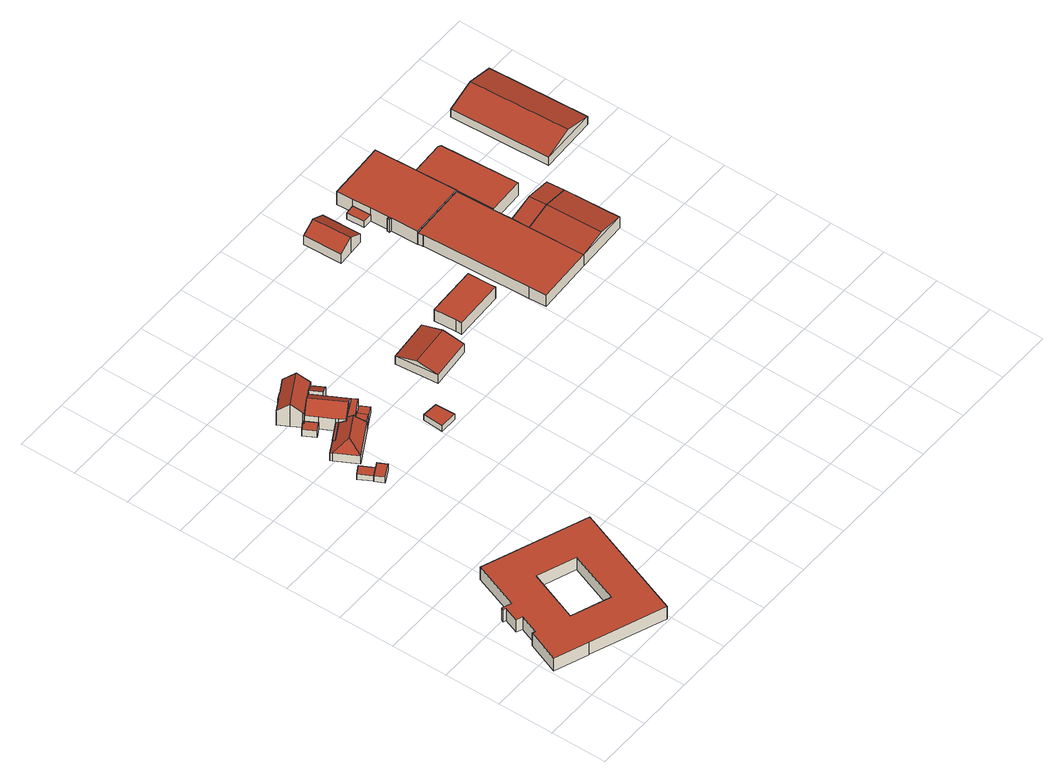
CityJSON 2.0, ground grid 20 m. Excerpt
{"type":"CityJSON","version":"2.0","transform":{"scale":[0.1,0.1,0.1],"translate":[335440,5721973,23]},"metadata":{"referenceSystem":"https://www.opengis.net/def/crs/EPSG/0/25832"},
"CityObjects":{
"building1":{"type":"Building","attributes":{"Geometrietyp2DReferenz":"3000","Gemeindeschluessel":"05170044","function":"31001_2020","roofType":"1000","measuredHeight":5.41},"address":[{"country":"Germany","locality":"Voerde","thoroughfareNumber":"100","thoroughfareName":"Weseler Straße"}],"geometry":[{"type":"Solid","lod":"2","boundaries":[[[[0,1,2,3]],[[4,5,1,0]],[[6,7,5,4]],[[8,9,7,6]],[[10,11,9,8]],[[12,13,11,10]],[[14,15,13,12]],[[16,17,15,14]],[[18,19,17,16]],[[20,21,19,18]],[[22,23,21,20]],[[24,25,26,27]],[[28,29,25,24]],[[30,31,29,28]],[[27,26,31,30]],[[32,33,23,22]],[[34,35,33,32]],[[3,2,35,34]],[[32,22,27,30,28,24,27,22,20,18,16,14,12,10,8,6,4,0,3,34]],[[1,5,7,9,11,13,15,17,19,21,23,26,25,29,31,26,23,33,35,2]]]],"semantics":{"surfaces":[{"type":"WallSurface"},{"type":"RoofSurface"},{"type":"GroundSurface"}],"values":[[0,0,0,0,0,0,0,0,0,0,0,0,0,0,0,0,0,0,1,2]]}}]},
"building2":{"type":"Building","attributes":{"Geometrietyp2DReferenz":"3000","Gemeindeschluessel":"05170044","function":"31001_2463","roofType":"1000","measuredHeight":2.38},"address":[{"country":"Germany","locality":"Voerde","thoroughfareNumber":"102a","thoroughfareName":"Weseler Straße"}],"geometry":[{"type":"Solid","lod":"2","boundaries":[[[[36,37,38,39]],[[40,41,37,36]],[[42,43,41,40]],[[39,38,43,42]],[[40,36,39,42]],[[37,41,43,38]]]],"semantics":{"surfaces":[{"type":"WallSurface"},{"type":"RoofSurface"},{"type":"GroundSurface"}],"values":[[0,0,0,0,1,2]]}}]},
"building3":{"type":"Building","attributes":{"Geometrietyp2DReferenz":"3000","Gemeindeschluessel":"05170044","function":"31001_2723","roofType":"1000","measuredHeight":2.49},"address":[{"country":"Germany","locality":"Voerde","thoroughfareNumber":"102a","thoroughfareName":"Weseler Straße"}],"geometry":[{"type":"Solid","lod":"2","boundaries":[[[[44,45,46,40]],[[47,48,45,44]],[[49,50,48,47]],[[42,51,50,49]],[[40,46,51,42]],[[49,47,44,40,42]],[[45,48,50,51,46]]]],"semantics":{"surfaces":[{"type":"WallSurface"},{"type":"RoofSurface"},{"type":"GroundSurface"}],"values":[[0,0,0,0,0,1,2]]}}]},
"building4":{"type":"Building","attributes":{"Gemeindeschluessel":"05170044","Geometrietyp2DReferenz":"3000","function":"31001_1010"},"address":[{"country":"Germany","locality":"Voerde","thoroughfareNumber":"102a","thoroughfareName":"Weseler Straße"}],"children":["building4-1","building4-2"]},
"building4-1":{"type":"BuildingPart","attributes":{"roofType":"5000","measuredHeight":5.88},"parents":["building4"],"geometry":[{"type":"MultiSurface","lod":"2","boundaries":[[[52,53,54,55]],[[56,57,53,52]],[[58,59,57,56]],[[60,61,59,58]],[[62,63,61,60]],[[64,65,63,62]],[[66,67,65,64]],[[68,69,70,71]],[[72,73,69,68]],[[55,54,73,72]],[[55,72,68,71,74,66,64,62,75]],[[62,60,75]],[[60,58,56,52,55,75]],[[53,57,59,61,63,65,67,76,70,69,73,54]],[[77,76,67,78]],[[66,74,77,78]],[[77,79,70,76]],[[74,71,79,77]]],"semantics":{"surfaces":[{"type":"WallSurface"},{"type":"RoofSurface"},{"type":"GroundSurface"},{"type":"ClosureSurface"}],"values":[0,0,0,0,0,0,0,0,0,0,1,1,1,2,0,3,0,3]}}]},
"building4-2":{"type":"BuildingPart","attributes":{"roofType":"1000","measuredHeight":3.53},"address":[{"country":"Germany","locality":"Voerde","thoroughfareNumber":"102a","thoroughfareName":"Weseler Straße"}],"parents":["building4"],"geometry":[{"type":"MultiSurface","lod":"2","boundaries":[[[71,79,80,81]],[[81,80,78,82]],[[74,71,81,82]],[[79,77,78,80]],[[71,74,77,79]],[[82,66,74]],[[74,66,78,77]]],"semantics":{"surfaces":[{"type":"WallSurface"},{"type":"RoofSurface"},{"type":"GroundSurface"},{"type":"ClosureSurface"}],"values":[0,0,1,2,3,0,3]}}]},
"building5":{"type":"Building","attributes":{"Geometrietyp2DReferenz":"3000","Gemeindeschluessel":"05170044","function":"31001_1100","roofType":"1000","measuredHeight":2.75},"address":[{"country":"Germany","locality":"Voerde","thoroughfareNumber":"102","thoroughfareName":"Weseler Straße"}],"geometry":[{"type":"Solid","lod":"2","boundaries":[[[[83,84,85,86]],[[87,88,84,83]],[[89,90,88,87]],[[91,92,90,89]],[[86,85,92,91]],[[89,87,83,86,91]],[[84,88,90,92,85]]]],"semantics":{"surfaces":[{"type":"WallSurface"},{"type":"RoofSurface"},{"type":"GroundSurface"}],"values":[[0,0,0,0,0,1,2]]}}]},
"building6":{"type":"Building","attributes":{"Geometrietyp2DReferenz":"3000","Gemeindeschluessel":"05170044","function":"31001_1100","roofType":"3100","measuredHeight":9.48},"address":[{"country":"Germany","locality":"Voerde","thoroughfareNumber":"102","thoroughfareName":"Weseler Straße"}],"geometry":[{"type":"Solid","lod":"2","boundaries":[[[[93,94,95,96]],[[97,98,94,93]],[[99,100,98,97]],[[101,102,100,99]],[[103,104,102,101]],[[105,106,104,103]],[[107,108,106,105]],[[109,110,108,107]],[[111,112,110,109]],[[113,114,112,111]],[[115,116,114,113]],[[96,95,116,115]],[[93,96,115,113,111,97]],[[109,107,105,103,101,99,97,111]],[[94,98,100,102,104,106,108,110,112,114,116,95]]]],"semantics":{"surfaces":[{"type":"WallSurface"},{"type":"RoofSurface"},{"type":"GroundSurface"}],"values":[[0,0,0,0,0,0,0,0,0,0,0,0,1,1,2]]}}]},
"building7":{"type":"Building","attributes":{"Gemeindeschluessel":"05170044","Geometrietyp2DReferenz":"3000","function":"31001_1100"},"address":[{"country":"Germany","locality":"Voerde","thoroughfareNumber":"102","thoroughfareName":"Weseler Straße"}],"children":["building7-1","building7-2"]},
"building7-1":{"type":"BuildingPart","attributes":{"roofType":"3100","measuredHeight":8.32},"parents":["building7"],"geometry":[{"type":"MultiSurface","lod":"2","boundaries":[[[117,118,119,120]],[[121,122,118,117]],[[123,124,122,121]],[[125,84,124,123]],[[126,85,84,125]],[[127,128,85,126]],[[129,130,128,127]],[[131,132,130,129]],[[133,134,132,131]],[[126,125,123,121,117,120,135,127]],[[133,131,129,127,135]],[[119,118,122,124,84,85,128,130,132,134,136]],[[135,120,137,138]],[[138,137,119,136]],[[135,138,133]],[[134,133,138,136]]],"semantics":{"surfaces":[{"type":"WallSurface"},{"type":"RoofSurface"},{"type":"GroundSurface"},{"type":"ClosureSurface"}],"values":[0,0,0,0,0,0,0,0,0,1,1,2,0,3,0,3]}}]},
"building7-2":{"type":"BuildingPart","attributes":{"roofType":"1000","measuredHeight":5.35},"parents":["building7"],"geometry":[{"type":"MultiSurface","lod":"2","boundaries":[[[137,119,139,140]],[[141,142,134,133]],[[143,144,142,141]],[[140,139,144,143]],[[141,133,137,140,143]],[[119,134,142,144,139]],[[137,138,136,119]],[[138,133,134,136]]],"semantics":{"surfaces":[{"type":"WallSurface"},{"type":"RoofSurface"},{"type":"GroundSurface"},{"type":"ClosureSurface"}],"values":[0,0,0,0,1,2,3,3]}}]},
"building8":{"type":"Building","attributes":{"Gemeindeschluessel":"05170044","Geometrietyp2DReferenz":"3000","function":"31001_2463"},"address":[{"country":"Germany","locality":"Voerde","thoroughfareNumber":"102","thoroughfareName":"Weseler Straße"}],"children":["building8-1","building8-2"]},
"building8-1":{"type":"BuildingPart","attributes":{"roofType":"1000","measuredHeight":2.45},"parents":["building8"],"geometry":[{"type":"MultiSurface","lod":"2","boundaries":[[[145,142,144,146]],[[147,148,142,145]],[[149,150,148,147]],[[147,145,146,149]],[[142,148,150,144]],[[151,152,144,150]],[[149,146,152,151]]],"semantics":{"surfaces":[{"type":"WallSurface"},{"type":"RoofSurface"},{"type":"GroundSurface"},{"type":"ClosureSurface"}],"values":[0,0,0,1,2,0,3]}}]},
"building8-2":{"type":"BuildingPart","attributes":{"roofType":"1000","measuredHeight":4.43},"address":[{"country":"Germany","locality":"Voerde","thoroughfareNumber":"102","thoroughfareName":"Weseler Straße"}],"parents":["building8"],"geometry":[{"type":"MultiSurface","lod":"2","boundaries":[[[153,152,53,154]],[[155,59,151,156]],[[157,57,59,155]],[[154,53,57,157]],[[155,156,153,154,157]],[[152,151,59,57,53]],[[153,156,149,146]],[[151,152,146,149]]],"semantics":{"surfaces":[{"type":"WallSurface"},{"type":"RoofSurface"},{"type":"GroundSurface"},{"type":"ClosureSurface"}],"values":[0,0,0,0,1,2,0,3]}}]},
"building9":{"type":"Building","attributes":{"Geometrietyp2DReferenz":"3000","Gemeindeschluessel":"05170044","function":"31001_1100","roofType":"2100","measuredHeight":6.99},"address":[{"country":"Germany","locality":"Voerde","thoroughfareNumber":"102","thoroughfareName":"Weseler Straße"}],"geometry":[{"type":"Solid","lod":"2","boundaries":[[[[158,116,159,160]],[[161,114,116,158]],[[162,163,114,161]],[[164,165,163,162]],[[160,159,165,164]],[[162,161,158,160,164]],[[116,114,163,165,159]]]],"semantics":{"surfaces":[{"type":"WallSurface"},{"type":"RoofSurface"},{"type":"GroundSurface"}],"values":[[0,0,0,0,0,1,2]]}}]},
"building10":{"type":"Building","attributes":{"Geometrietyp2DReferenz":"3000","Gemeindeschluessel":"05170044","function":"31001_2723","roofType":"1000","measuredHeight":2.25},"address":[{"country":"Germany","locality":"Voerde","thoroughfareNumber":"102a","thoroughfareName":"Weseler Straße"}],"geometry":[{"type":"Solid","lod":"2","boundaries":[[[[166,167,168,169]],[[170,171,167,166]],[[172,173,171,170]],[[169,168,173,172]],[[170,166,169,172]],[[167,171,173,168]]]],"semantics":{"surfaces":[{"type":"WallSurface"},{"type":"RoofSurface"},{"type":"GroundSurface"}],"values":[[0,0,0,0,1,2]]}}]},
"building11":{"type":"Building","attributes":{"Geometrietyp2DReferenz":"3000","Gemeindeschluessel":"05170044","function":"31001_2143","roofType":"3100","measuredHeight":5.6},"address":[{"country":"Germany","locality":"Voerde","thoroughfareNumber":"108","thoroughfareName":"Weseler Straße"}],"geometry":[{"type":"Solid","lod":"2","boundaries":[[[[174,175,176,177]],[[178,179,175,174]],[[180,181,179,178]],[[177,176,181,180]],[[174,182,178]],[[180,183,177]],[[177,183,182,174]],[[178,182,183,180]],[[175,179,181,176]]]],"semantics":{"surfaces":[{"type":"WallSurface"},{"type":"RoofSurface"},{"type":"GroundSurface"}],"values":[[0,0,0,0,0,0,1,1,2]]}}]},
"building12":{"type":"Building","attributes":{"Geometrietyp2DReferenz":"3000","Gemeindeschluessel":"05170044","function":"31001_2143","roofType":"1000","measuredHeight":5.12},"address":[{"country":"Germany","locality":"Voerde","thoroughfareNumber":"108","thoroughfareName":"Weseler Straße"}],"geometry":[{"type":"Solid","lod":"2","boundaries":[[[[184,185,186,187]],[[188,189,185,184]],[[190,191,189,188]],[[192,193,191,190]],[[194,195,193,192]],[[187,186,195,194]],[[192,190,188,184,187,194]],[[185,189,191,193,195,186]]]],"semantics":{"surfaces":[{"type":"WallSurface"},{"type":"RoofSurface"},{"type":"GroundSurface"}],"values":[[0,0,0,0,0,0,1,2]]}}]},
"building13":{"type":"Building","attributes":{"Geometrietyp2DReferenz":"3000","Gemeindeschluessel":"05170044","function":"31001_1010","roofType":"3100","measuredHeight":6.8},"address":[{"country":"Germany","locality":"Voerde","thoroughfareNumber":"106a","thoroughfareName":"Weseler Straße"}],"geometry":[{"type":"Solid","lod":"2","boundaries":[[[[196,197,198,199]],[[200,201,197,196]],[[202,203,201,200]],[[204,205,203,202]],[[206,207,205,204]],[[208,209,207,206]],[[210,211,209,208]],[[199,198,211,210]],[[202,200,196,199,204]],[[210,208,206,204,199]],[[197,201,203,205,207,209,211,198]]]],"semantics":{"surfaces":[{"type":"WallSurface"},{"type":"RoofSurface"},{"type":"GroundSurface"}],"values":[[0,0,0,0,0,0,0,0,1,1,2]]}}]},
"building14":{"type":"Building","attributes":{"Geometrietyp2DReferenz":"3000","Gemeindeschluessel":"05170044","function":"31001_2100","roofType":"1000","measuredHeight":5.38},"address":[{"country":"Germany","locality":"Voerde","thoroughfareNumber":"108","thoroughfareName":"Weseler Straße"}],"geometry":[{"type":"Solid","lod":"2","boundaries":[[[[212,213,214,215]],[[216,217,213,212]],[[218,219,217,216]],[[215,214,219,218]],[[216,212,215,218]],[[213,217,219,214]]]],"semantics":{"surfaces":[{"type":"WallSurface"},{"type":"RoofSurface"},{"type":"GroundSurface"}],"values":[[0,0,0,0,1,2]]}}]},
"building15":{"type":"Building","attributes":{"Geometrietyp2DReferenz":"3000","Gemeindeschluessel":"05170044","function":"31001_2100","roofType":"1000","measuredHeight":2.52},"address":[{"country":"Germany","locality":"Voerde","thoroughfareNumber":"108","thoroughfareName":"Weseler Straße"}],"geometry":[{"type":"Solid","lod":"2","boundaries":[[[[220,221,222,223]],[[224,225,221,220]],[[226,227,225,224]],[[223,222,227,226]],[[224,220,223,226]],[[221,225,227,222]]]],"semantics":{"surfaces":[{"type":"WallSurface"},{"type":"RoofSurface"},{"type":"GroundSurface"}],"values":[[0,0,0,0,1,2]]}}]},
"building16":{"type":"Building","attributes":{"Geometrietyp2DReferenz":"3000","Gemeindeschluessel":"05170044","function":"31001_2100","roofType":"1000","measuredHeight":4.87},"address":[{"country":"Germany","locality":"Voerde","thoroughfareNumber":"108","thoroughfareName":"Weseler Straße"}],"geometry":[{"type":"Solid","lod":"2","boundaries":[[[[228,229,230,231]],[[232,233,229,228]],[[234,235,233,232]],[[236,237,235,234]],[[238,239,237,236]],[[240,241,239,238]],[[242,243,241,240]],[[244,245,243,242]],[[246,247,245,244]],[[231,230,247,246]],[[244,242,240,238,236,234,232,228,231,246]],[[229,233,235,237,239,241,243,245,247,230]]]],"semantics":{"surfaces":[{"type":"WallSurface"},{"type":"RoofSurface"},{"type":"GroundSurface"}],"values":[[0,0,0,0,0,0,0,0,0,0,1,2]]}}]},
"building17":{"type":"Building","attributes":{"Geometrietyp2DReferenz":"3000","Gemeindeschluessel":"05170044","function":"31001_2100","roofType":"1000","measuredHeight":5.59},"address":[{"country":"Germany","locality":"Voerde","thoroughfareNumber":"108","thoroughfareName":"Weseler Straße"}],"geometry":[{"type":"Solid","lod":"2","boundaries":[[[[248,249,250,251]],[[252,253,249,248]],[[254,255,253,252]],[[256,257,255,254]],[[258,259,257,256]],[[215,260,259,258]],[[218,261,260,215]],[[262,263,261,218]],[[264,265,263,262]],[[251,250,265,264]],[[262,218,215,258,256,254,252,248,251,264]],[[249,253,255,257,259,260,261,263,265,250]]]],"semantics":{"surfaces":[{"type":"WallSurface"},{"type":"RoofSurface"},{"type":"GroundSurface"}],"values":[[0,0,0,0,0,0,0,0,0,0,1,2]]}}]},
"building18":{"type":"Building","attributes":{"Geometrietyp2DReferenz":"3000","Gemeindeschluessel":"05170044","function":"31001_2100","roofType":"3100","measuredHeight":6.59},"address":[{"country":"Germany","locality":"Voerde","thoroughfareNumber":"108","thoroughfareName":"Weseler Straße"}],"geometry":[{"type":"Solid","lod":"2","boundaries":[[[[266,267,268,269]],[[270,271,267,266]],[[272,273,271,270]],[[269,268,273,272]],[[266,274,270]],[[272,275,269]],[[269,275,274,266]],[[270,274,275,272]],[[267,271,273,268]]]],"semantics":{"surfaces":[{"type":"WallSurface"},{"type":"RoofSurface"},{"type":"GroundSurface"}],"values":[[0,0,0,0,0,0,1,1,2]]}}]},
"building19":{"type":"Building","attributes":{"Geometrietyp2DReferenz":"3000","Gemeindeschluessel":"05170044","function":"31001_2100","roofType":"3100","measuredHeight":6.59},"address":[{"country":"Germany","locality":"Voerde","thoroughfareNumber":"108","thoroughfareName":"Weseler Straße"}],"geometry":[{"type":"Solid","lod":"2","boundaries":[[[[269,268,276,277]],[[272,273,268,269]],[[278,279,273,272]],[[277,276,279,278]],[[269,275,272]],[[278,280,277]],[[277,280,275,269]],[[272,275,280,278]],[[268,273,279,276]]]],"semantics":{"surfaces":[{"type":"WallSurface"},{"type":"RoofSurface"},{"type":"GroundSurface"}],"values":[[0,0,0,0,0,0,1,1,2]]}}]},
"building20":{"type":"Building","attributes":{"Geometrietyp2DReferenz":"3000","Gemeindeschluessel":"05170044","function":"31001_2100","roofType":"1000","measuredHeight":5.4},"address":[{"country":"Germany","locality":"Voerde","thoroughfareNumber":"108","thoroughfareName":"Weseler Straße"}],"geometry":[{"type":"Solid","lod":"2","boundaries":[[[[281,282,283,284]],[[285,286,282,281]],[[287,288,286,285]],[[289,290,288,287]],[[291,257,290,289]],[[292,255,257,291]],[[284,283,255,292]],[[291,289,287,285,281,284,292]],[[282,286,288,290,257,255,283]]]],"semantics":{"surfaces":[{"type":"WallSurface"},{"type":"RoofSurface"},{"type":"GroundSurface"}],"values":[[0,0,0,0,0,0,0,1,2]]}}]},
"building21":{"type":"Building","attributes":{"Geometrietyp2DReferenz":"3000","Gemeindeschluessel":"05170044","function":"31001_2100","roofType":"3100","measuredHeight":6.69},"address":[{"country":"Germany","locality":"Voerde","thoroughfareNumber":"110","thoroughfareName":"Weseler Straße"}],"geometry":[{"type":"Solid","lod":"2","boundaries":[[[[293,294,295,296]],[[297,298,294,293]],[[299,300,298,297]],[[296,295,300,299]],[[293,301,297]],[[299,302,296]],[[296,302,301,293]],[[297,301,302,299]],[[294,298,300,295]]]],"semantics":{"surfaces":[{"type":"WallSurface"},{"type":"RoofSurface"},{"type":"GroundSurface"}],"values":[[0,0,0,0,0,0,1,1,2]]}}]}
},
"vertices":[
[60,257,71],[60,257,17],[49,261,17],[49,261,71],[86,324,71],[86,324,17],[65,332,71],[65,332,17],[85,385,71],[85,385,17],[74,389,71],[74,389,17],[78,398,71],[78,398,17],[111,385,71],[111,385,17],[175,551,71],[175,551,17],[540,412,71],[540,412,17],[382,2,71],[382,2,17],[121,101,71],[121,101,17],[312,160,71],[312,160,17],[176,212,17],[176,212,71],[382,342,71],[382,342,17],[246,394,71],[246,394,17],[120,100,71],[120,100,17],[4,145,71],[4,145,17],
[311,1113,45],[311,1113,22],[280,1096,22],[280,1096,45],[336,1066,45],[336,1066,22],[305,1050,45],[305,1050,22],
[354,1076,45],[354,1076,20],[336,1066,20],[370,1045,45],[370,1045,20],[322,1019,45],[322,1019,20],[305,1050,20],
[447,1226,77],[447,1226,21],[444,1230,21],[444,1230,80],[445,1225,77],[445,1225,21],[463,1193,57],[463,1193,21],[339,1125,57],[339,1125,21],[298,1199,57],[298,1199,21],[294,1208,52],[294,1208,21],[339,1232,52],[339,1232,21],[421,1240,69],[421,1240,21],[410,1260,21],[410,1260,57],[435,1248,69],[435,1248,21],[344,1224,57],[360,1184,80],[344,1224,21],[344,1224,22],[339,1232,22],[410,1260,22],
[405,1268,22],[405,1268,57],[339,1232,57],
[380,1314,48],[380,1314,20],[359,1352,20],[359,1352,48],[349,1296,48],[349,1296,20],[326,1337,48],[326,1337,20],[357,1356,48],[357,1356,20],
[357,1356,83],[357,1356,19],[359,1352,19],[359,1352,80],[338,1390,114],[338,1390,19],[317,1427,80],[317,1427,19],[361,1451,80],[361,1451,19],[360,1453,79],[360,1453,19],[382,1465,79],[382,1465,19],[383,1463,80],[383,1463,19],[434,1492,80],[434,1492,19],[455,1454,114],[455,1454,19],[476,1416,80],[476,1416,19],[438,1396,80],[438,1396,19],
[421,1240,73],[421,1240,20],[435,1248,20],[435,1248,84],[410,1260,73],[410,1260,20],[405,1268,73],[405,1268,20],[380,1314,73],[359,1352,73],[399,1374,103],[399,1374,20],[438,1396,73],[438,1396,20],[460,1356,73],[460,1356,20],[501,1282,73],[501,1282,20],[461,1261,103],[461,1261,20],[435,1248,73],[461,1261,73],
[447,1226,20],[447,1226,73],[512,1263,73],[512,1263,20],[468,1238,73],[468,1238,20],
[512,1263,44],[468,1238,44],[530,1230,44],[530,1230,20],[485,1205,44],[485,1205,20],[485,1205,21],[468,1238,21],
[468,1238,65],[447,1226,65],[463,1193,65],[485,1205,65],[445,1225,65],
[438,1396,89],[460,1356,19],[460,1356,89],[476,1416,64],[477,1417,64],[477,1417,19],[499,1377,64],[499,1377,19],
[656,1080,42],[656,1080,19],[602,1084,19],[602,1084,42],[659,1011,42],[659,1011,19],[597,1011,42],[597,1011,19],
[751,1141,53],[751,1141,17],[901,1156,17],[901,1156,53],[737,1293,53],[737,1293,17],[888,1307,53],[888,1307,17],[744,1217,73],[894,1231,73],
[1135,1317,64],[1135,1317,13],[954,1309,13],[954,1309,64],[1138,1237,64],[1138,1237,13],[1139,1217,64],[1139,1217,13],[959,1209,64],[959,1209,13],[958,1229,64],[958,1229,13],
[980,1680,48],[980,1680,9],[1032,1682,9],[1032,1682,77],[974,1817,48],[974,1817,9],[1007,1819,67],[1007,1819,9],[1025,1820,77],[1025,1820,9],[1044,1820,67],[1044,1820,9],[1077,1822,48],[1077,1822,9],[1083,1685,48],[1083,1685,9],
[1169,1639,65],[1169,1639,11],[1178,1640,11],[1178,1640,65],[1169,1648,65],[1169,1648,11],[1177,1648,65],[1177,1648,11],
[1141,1713,36],[1141,1713,10],[1174,1714,10],[1174,1714,36],[1137,1777,36],[1137,1777,10],[1171,1779,36],[1171,1779,10],
[1396,1416,59],[1396,1416,10],[1390,1552,10],[1390,1552,59],[1399,1351,59],[1399,1351,10],[1402,1288,59],[1402,1288,10],[1410,1087,59],[1410,1087,10],[1207,1077,59],[1207,1077,10],[1203,1138,59],[1203,1138,10],[1185,1524,59],[1185,1524,10],[1183,1523,59],[1183,1523,10],[1182,1542,59],[1182,1542,10],
[1287,1843,65],[1287,1843,9],[1168,1837,9],[1168,1837,65],[1376,1848,65],[1376,1848,9],[1383,1701,65],[1383,1701,9],[1390,1552,65],[1390,1552,9],[1182,1542,65],[1182,1542,9],[1178,1640,9],[1177,1648,9],[1174,1714,65],[1174,1714,9],[1171,1779,65],[1171,1779,9],
[1601,1096,57],[1601,1096,9],[1592,1297,9],[1592,1297,57],[1410,1087,57],[1410,1087,9],[1402,1288,57],[1402,1288,9],[1506,1091,75],[1497,1293,75],
[1586,1360,9],[1586,1360,57],[1399,1351,57],[1399,1351,9],[1493,1356,75],
[1511,1701,63],[1511,1701,9],[1503,1707,9],[1503,1707,63],[1519,1563,63],[1519,1563,9],[1527,1422,63],[1527,1422,9],[1396,1416,63],[1396,1416,9],[1390,1552,63],[1383,1701,63],
[1889,1433,42],[1889,1433,7],[1872,1790,7],[1872,1790,42],[1683,1424,42],[1683,1424,7],[1666,1781,42],[1666,1781,7],[1786,1428,74],[1769,1785,74]
]}
